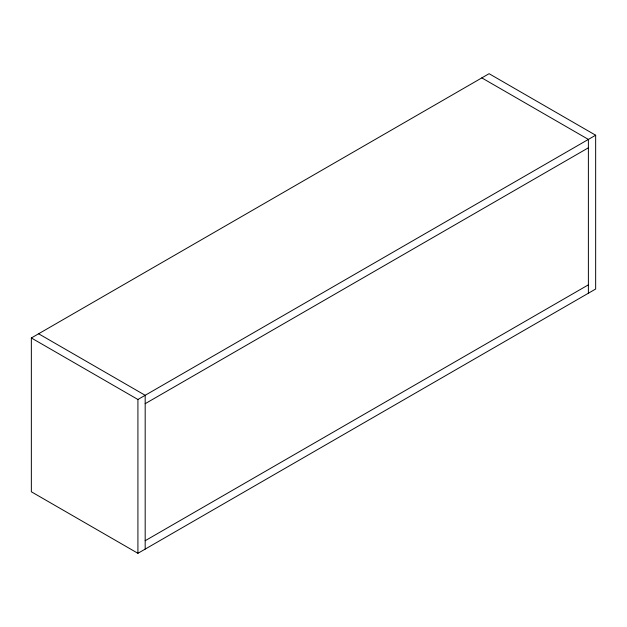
<?xml version="1.0" encoding="UTF-8"?>
<svg xmlns="http://www.w3.org/2000/svg" width="627" height="627" viewBox="0 0 627 627"><rect width="100%" height="100%" fill="white"/><g stroke="black" fill="none" stroke-linecap="round" stroke-linejoin="round"><path stroke-width="0.94" d="M31.35 337.969L489.084 73.696L595.65 135.22L595.65 289.031L137.916 553.304L31.35 491.78L31.35 337.969L137.916 399.493L595.65 135.22M145.182 403.686L588.385 147.807M145.182 540.717L588.385 284.838M481.818 77.889L588.385 139.413L588.385 293.224M38.615 333.776L145.182 395.3L145.182 549.111M137.916 399.493L137.916 553.304"/></g></svg>
